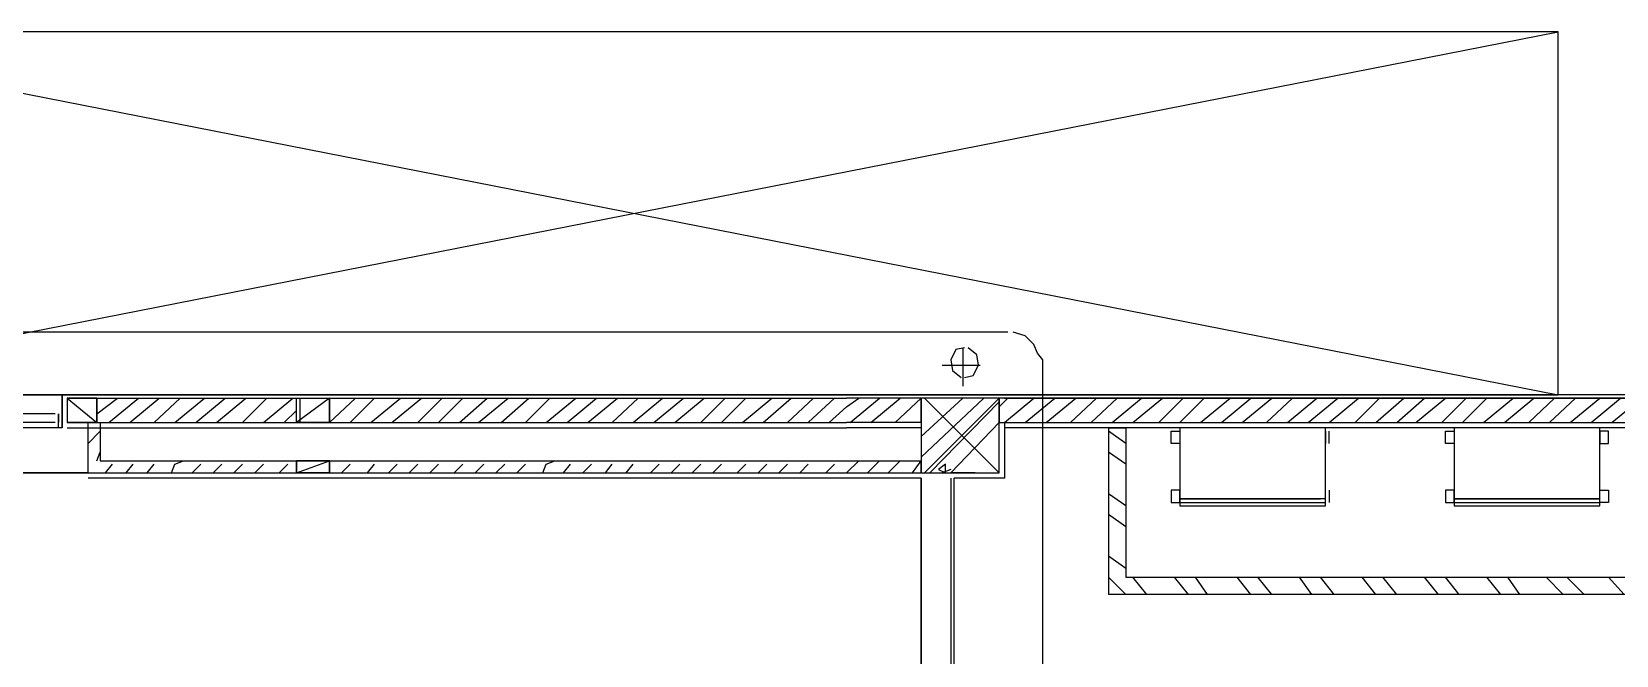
# Model space of a CAD drawing. Header units: millimetres. Extents: x 5 to 415, y 48 to 251.
# Drawn here: x 187.42 to 203.53, y 234.84 to 241.18 of the extents above; entities that cross this region are included whole.
import ezdxf

# ---------------------------------------------------------------- set-up
doc = ezdxf.new("R2010")
doc.units = ezdxf.units.MM
doc.layers.add('P', color=7, linetype='Continuous')

msp = doc.modelspace()

# ---------------------------------------------------------------- linework, layer by layer
at = {"layer": 'P'}
for points in [[(202.935, 241.177), (184.15, 241.177)], [(184.15, 237.49), (202.935, 241.177)], [(184.15, 241.177), (202.935, 237.49)], [(202.935, 237.49), (202.935, 241.177)], [(197.344, 238.125), (183.374, 238.125)], [(197.52, 238.09), (197.397, 238.125)], [(197.608, 238.002), (197.52, 238.09)], [(196.815, 237.949), (196.762, 237.843)], [(196.903, 237.966), (196.815, 237.949)], [(196.885, 237.966), (196.885, 237.578)], [(197.026, 237.896), (196.938, 237.966)], [(197.044, 237.79), (197.026, 237.896)], [(197.644, 237.913), (197.608, 238.002)], [(197.697, 237.843), (197.644, 237.913)], [(196.674, 237.79), (197.062, 237.79)], [(196.762, 237.843), (196.779, 237.737)], [(196.779, 237.737), (196.868, 237.666)], [(196.991, 237.684), (197.044, 237.79)], [(197.697, 224.508), (197.697, 237.843)], [(196.903, 237.666), (196.991, 237.684)], [(308.134, 237.49), (25.735, 237.49)], [(184.15, 237.49), (202.935, 237.49)], [(186.002, 237.49), (187.731, 237.49)], [(187.731, 237.49), (187.731, 237.296)], [(187.731, 237.296), (187.731, 237.49)], [(187.784, 237.49), (195.703, 237.49)], [(187.784, 237.455), (188.083, 237.208)], [(188.083, 237.455), (187.784, 237.455)], [(187.784, 237.455), (187.784, 237.208)], [(187.784, 237.455), (187.784, 237.208)], [(187.784, 237.455), (188.083, 237.455)], [(188.083, 237.455), (195.703, 237.455)], [(188.083, 237.296), (188.295, 237.455)], [(188.083, 237.455), (190.112, 237.455)], [(188.083, 237.208), (188.083, 237.455)], [(188.083, 237.455), (188.083, 237.208)], [(188.207, 237.208), (188.507, 237.455)], [(188.419, 237.208), (188.718, 237.455)], [(188.666, 237.208), (188.93, 237.455)], [(188.877, 237.208), (189.177, 237.455)], [(189.089, 237.208), (189.389, 237.455)], [(189.301, 237.208), (189.6, 237.455)], [(189.565, 237.208), (189.812, 237.455)], [(189.777, 237.208), (190.077, 237.455)], [(190.112, 237.208), (190.112, 237.455)], [(190.447, 237.455), (190.112, 237.208)], [(190.112, 237.208), (190.112, 237.455)], [(190.112, 237.455), (190.447, 237.455)], [(190.147, 237.455), (190.147, 237.208)], [(190.447, 237.208), (190.712, 237.455)], [(190.447, 237.455), (195.703, 237.455)], [(190.447, 237.208), (190.447, 237.455)], [(190.447, 237.455), (190.447, 237.208)], [(190.659, 237.208), (190.906, 237.455)], [(190.87, 237.208), (191.17, 237.455)], [(191.082, 237.208), (191.382, 237.455)], [(191.347, 237.208), (191.594, 237.455)], [(191.558, 237.208), (191.805, 237.455)], [(191.77, 237.208), (192.052, 237.455)], [(191.964, 237.208), (192.264, 237.455)], [(192.193, 237.208), (192.476, 237.455)], [(192.44, 237.208), (192.687, 237.455)], [(192.652, 237.208), (192.952, 237.455)], [(192.864, 237.208), (193.163, 237.455)], [(193.075, 237.208), (193.375, 237.455)], [(193.322, 237.208), (193.587, 237.455)], [(193.534, 237.208), (193.834, 237.455)], [(193.746, 237.208), (194.045, 237.455)], [(193.957, 237.208), (194.257, 237.455)], [(194.222, 237.208), (194.469, 237.455)], [(194.433, 237.208), (194.68, 237.455)], [(194.645, 237.208), (194.945, 237.455)], [(194.857, 237.208), (195.139, 237.455)], [(195.104, 237.208), (195.368, 237.455)], [(195.315, 237.208), (195.58, 237.455)], [(196.462, 237.49), (195.703, 237.49)], [(196.462, 237.455), (195.703, 237.455)], [(195.703, 237.367), (195.827, 237.455)], [(196.462, 237.455), (195.703, 237.455)], [(195.739, 237.208), (196.039, 237.455)], [(195.95, 237.208), (196.25, 237.455)], [(196.197, 237.208), (196.462, 237.455)], [(196.462, 237.49), (197.309, 237.49)], [(196.462, 237.067), (196.885, 237.455)], [(196.462, 236.855), (197.097, 237.455)], [(197.256, 237.455), (196.462, 237.455)], [(196.462, 237.455), (196.462, 236.82)], [(196.462, 237.208), (196.462, 237.455)], [(196.497, 237.455), (197.256, 236.696)], [(197.256, 237.455), (196.497, 236.696)], [(196.55, 236.696), (197.256, 237.419)], [(197.256, 236.696), (197.256, 237.455)], [(197.256, 237.367), (197.344, 237.455)], [(197.256, 237.455), (197.256, 237.208)], [(209.621, 237.455), (197.256, 237.455)], [(209.621, 237.49), (197.309, 237.49)], [(197.309, 237.455), (209.621, 237.455)], [(197.309, 237.208), (197.608, 237.455)], [(197.52, 237.208), (197.82, 237.455)], [(197.732, 237.208), (198.032, 237.455)], [(197.979, 237.208), (198.243, 237.455)], [(198.191, 237.208), (198.455, 237.455)], [(198.402, 237.208), (198.702, 237.455)], [(198.614, 237.208), (198.914, 237.455)], [(198.878, 237.208), (199.125, 237.455)], [(199.09, 237.208), (199.337, 237.455)], [(199.302, 237.208), (199.602, 237.455)], [(199.513, 237.208), (199.813, 237.455)], [(199.725, 237.208), (200.025, 237.455)], [(199.972, 237.208), (200.237, 237.455)], [(200.184, 237.208), (200.484, 237.455)], [(200.395, 237.208), (200.695, 237.455)], [(200.607, 237.208), (200.907, 237.455)], [(200.872, 237.208), (201.119, 237.455)], [(201.083, 237.208), (201.366, 237.455)], [(201.295, 237.208), (201.577, 237.455)], [(201.489, 237.208), (201.789, 237.455)], [(201.754, 237.208), (202.001, 237.455)], [(201.965, 237.208), (202.212, 237.455)], [(202.177, 237.208), (202.477, 237.455)], [(202.389, 237.208), (202.688, 237.455)], [(202.636, 237.208), (202.9, 237.455)], [(202.847, 237.208), (203.112, 237.455)], [(203.059, 237.208), (203.359, 237.455)], [(203.271, 237.208), (203.57, 237.455)], [(203.482, 237.208), (203.782, 237.455)], [(187.66, 237.296), (186.09, 237.296)], [(187.695, 237.155), (187.695, 237.296)], [(187.695, 237.296), (187.695, 237.208)], [(187.695, 237.155), (187.695, 237.296)], [(187.731, 237.296), (187.731, 237.155)], [(187.731, 237.155), (187.731, 237.296)], [(189.988, 237.208), (190.112, 237.331)], [(195.527, 237.208), (195.703, 237.367)], [(187.731, 237.155), (186.002, 237.155)], [(187.66, 237.208), (186.09, 237.208)], [(187.66, 237.208), (186.09, 237.208)], [(187.66, 237.208), (186.09, 237.208)], [(187.66, 237.208), (186.09, 237.208)], [(187.66, 237.208), (186.09, 237.208)], [(187.66, 237.155), (186.09, 237.155)], [(187.66, 237.155), (186.09, 237.155)], [(187.784, 237.208), (188.083, 237.208)], [(188.083, 237.208), (187.784, 237.208)], [(187.784, 237.155), (195.703, 237.155)], [(187.995, 236.784), (187.995, 237.208)], [(187.995, 236.784), (187.995, 237.208)], [(187.995, 236.996), (188.119, 237.12)], [(188.083, 237.208), (190.112, 237.208)], [(188.083, 237.208), (195.703, 237.208)], [(188.119, 237.208), (188.119, 236.82)], [(190.447, 237.208), (190.112, 237.208)], [(190.447, 237.208), (195.703, 237.208)], [(196.462, 237.208), (195.703, 237.208)], [(196.462, 237.208), (195.703, 237.208)], [(196.462, 237.155), (195.703, 237.155)], [(196.762, 236.696), (197.256, 237.208)], [(197.256, 237.208), (209.621, 237.208)], [(197.309, 237.208), (197.309, 236.643)], [(209.621, 237.155), (197.309, 237.155)], [(198.367, 237.155), (198.543, 237.155)], [(198.367, 237.155), (198.367, 235.462)], [(198.543, 236.996), (198.367, 237.12)], [(198.543, 237.155), (198.543, 235.638)], [(199.002, 236.996), (199.002, 237.12)], [(199.002, 237.12), (199.09, 237.12)], [(200.572, 237.155), (199.09, 237.155)], [(199.09, 237.155), (199.09, 236.361)], [(199.09, 237.12), (199.09, 236.996)], [(200.572, 236.361), (200.572, 237.155)], [(200.572, 237.12), (200.572, 236.996)], [(200.607, 236.996), (200.607, 237.12)], [(201.789, 236.996), (201.789, 237.12)], [(201.789, 237.12), (201.877, 237.12)], [(203.359, 237.155), (201.877, 237.155)], [(201.877, 237.155), (201.877, 236.361)], [(201.877, 237.12), (201.877, 236.996)], [(203.359, 236.361), (203.359, 237.155)], [(203.447, 237.12), (203.359, 237.12)], [(203.359, 237.12), (203.359, 236.996)], [(203.447, 236.996), (203.447, 237.12)], [(188.083, 236.82), (188.119, 236.908)], [(198.543, 236.784), (198.367, 236.908)], [(199.09, 236.996), (199.002, 236.996)], [(201.877, 236.996), (201.789, 236.996)], [(203.359, 236.996), (203.447, 236.996)], [(187.995, 236.696), (187.995, 236.784)], [(188.119, 236.82), (190.112, 236.82)], [(188.172, 236.696), (188.242, 236.784)], [(188.383, 236.696), (188.454, 236.784)], [(188.595, 236.696), (188.666, 236.784)], [(188.842, 236.696), (188.877, 236.784)], [(188.877, 236.784), (188.965, 236.82)], [(189.054, 236.696), (189.142, 236.784)], [(189.265, 236.696), (189.353, 236.784)], [(189.477, 236.696), (189.565, 236.784)], [(189.689, 236.696), (189.777, 236.784)], [(189.936, 236.696), (190.024, 236.784)], [(190.112, 236.82), (190.112, 236.696)], [(190.112, 236.696), (190.447, 236.82)], [(190.112, 236.696), (190.112, 236.82)], [(190.112, 236.82), (190.447, 236.82)], [(190.447, 236.82), (190.112, 236.82)], [(190.112, 236.784), (190.112, 236.696)], [(190.447, 236.82), (196.462, 236.82)], [(190.447, 236.696), (190.447, 236.82)], [(190.447, 236.82), (190.447, 236.696)], [(190.447, 236.696), (190.447, 236.784)], [(190.571, 236.696), (190.659, 236.784)], [(190.835, 236.696), (190.906, 236.784)], [(191.047, 236.696), (191.135, 236.784)], [(191.258, 236.696), (191.347, 236.784)], [(191.47, 236.696), (191.558, 236.784)], [(191.717, 236.696), (191.805, 236.784)], [(191.929, 236.696), (192.017, 236.784)], [(192.14, 236.696), (192.229, 236.784)], [(192.352, 236.696), (192.44, 236.784)], [(192.617, 236.696), (192.652, 236.784)], [(192.652, 236.784), (192.74, 236.82)], [(192.828, 236.696), (192.899, 236.784)], [(193.022, 236.696), (193.111, 236.784)], [(193.252, 236.696), (193.322, 236.784)], [(193.463, 236.696), (193.534, 236.784)], [(193.71, 236.696), (193.798, 236.784)], [(193.922, 236.696), (194.01, 236.784)], [(194.134, 236.696), (194.222, 236.784)], [(194.345, 236.696), (194.433, 236.784)], [(194.592, 236.696), (194.68, 236.784)], [(194.804, 236.696), (194.892, 236.784)], [(195.016, 236.696), (195.104, 236.784)], [(195.227, 236.696), (195.315, 236.784)], [(195.492, 236.696), (195.58, 236.784)], [(195.703, 236.696), (195.827, 236.82)], [(195.915, 236.696), (196.039, 236.82)], [(196.127, 236.696), (196.25, 236.82)], [(196.374, 236.696), (196.462, 236.82)], [(196.462, 236.82), (196.462, 236.696)], [(196.462, 236.696), (196.462, 236.82)], [(196.709, 236.784), (196.638, 236.732)], [(196.709, 236.696), (196.709, 236.784)], [(184.097, 236.696), (187.995, 236.696)], [(187.995, 236.696), (184.097, 236.696)], [(187.995, 236.696), (190.112, 236.696)], [(196.462, 236.643), (187.995, 236.643)], [(190.447, 236.696), (190.112, 236.696)], [(190.447, 236.696), (190.112, 236.696)], [(190.112, 236.696), (190.447, 236.696)], [(190.447, 236.696), (196.462, 236.696)], [(196.462, 236.696), (197.009, 236.696)], [(196.462, 225.354), (196.462, 236.643)], [(196.462, 236.643), (196.462, 225.354)], [(196.638, 236.732), (196.709, 236.696)], [(196.762, 236.732), (196.674, 236.696)], [(197.009, 236.696), (196.762, 236.696)], [(196.762, 236.643), (196.762, 225.354)], [(196.797, 225.354), (196.797, 236.643)], [(197.009, 236.643), (196.797, 236.643)], [(197.009, 236.696), (197.256, 236.696)], [(197.309, 236.643), (197.009, 236.643)], [(198.543, 236.361), (198.367, 236.485)], [(199.09, 236.52), (199.002, 236.52)], [(199.002, 236.52), (199.002, 236.396)], [(199.09, 236.396), (199.09, 236.52)], [(199.09, 236.432), (199.302, 236.432)], [(200.572, 236.432), (199.09, 236.432)], [(199.09, 236.432), (199.09, 236.361)], [(199.302, 236.432), (199.425, 236.432)], [(199.425, 236.432), (199.602, 236.432)], [(199.602, 236.432), (199.76, 236.432)], [(199.76, 236.432), (199.884, 236.432)], [(199.884, 236.432), (200.06, 236.432)], [(200.06, 236.432), (200.237, 236.432)], [(200.237, 236.432), (200.395, 236.432)], [(200.395, 236.432), (200.519, 236.432)], [(200.572, 236.396), (200.572, 236.52)], [(200.572, 236.361), (200.572, 236.432)], [(200.607, 236.52), (200.607, 236.396)], [(201.877, 236.52), (201.789, 236.52)], [(201.789, 236.52), (201.789, 236.396)], [(201.877, 236.396), (201.877, 236.52)], [(201.877, 236.432), (202.089, 236.432)], [(203.359, 236.432), (201.877, 236.432)], [(201.877, 236.432), (201.877, 236.361)], [(202.089, 236.432), (202.265, 236.432)], [(202.265, 236.432), (202.389, 236.432)], [(202.389, 236.432), (202.547, 236.432)], [(202.547, 236.432), (202.724, 236.432)], [(202.724, 236.432), (202.847, 236.432)], [(202.847, 236.432), (203.024, 236.432)], [(203.024, 236.432), (203.2, 236.432)], [(203.2, 236.432), (203.359, 236.432)], [(203.359, 236.52), (203.447, 236.52)], [(203.359, 236.396), (203.359, 236.52)], [(203.359, 236.361), (203.359, 236.432)], [(203.447, 236.52), (203.447, 236.396)], [(198.543, 236.149), (198.367, 236.273)], [(199.002, 236.396), (199.09, 236.396)], [(199.09, 236.396), (199.302, 236.396)], [(199.09, 236.361), (200.572, 236.361)], [(199.09, 236.361), (199.178, 236.361)], [(199.09, 236.361), (200.572, 236.361)], [(199.178, 236.361), (199.337, 236.361)], [(199.302, 236.396), (199.461, 236.396)], [(199.337, 236.361), (199.513, 236.361)], [(199.461, 236.396), (199.602, 236.396)], [(199.513, 236.361), (199.672, 236.361)], [(199.602, 236.396), (199.76, 236.396)], [(199.672, 236.361), (199.813, 236.361)], [(199.76, 236.396), (199.937, 236.396)], [(199.813, 236.361), (199.972, 236.361)], [(199.937, 236.396), (200.096, 236.396)], [(199.972, 236.361), (200.148, 236.361)], [(200.096, 236.396), (200.237, 236.396)], [(200.148, 236.361), (200.272, 236.361)], [(200.237, 236.396), (200.395, 236.396)], [(200.272, 236.361), (200.431, 236.361)], [(200.395, 236.396), (200.572, 236.396)], [(200.431, 236.361), (200.572, 236.361)], [(201.789, 236.396), (201.877, 236.396)], [(201.877, 236.396), (201.965, 236.396)], [(201.877, 236.361), (203.359, 236.361)], [(201.877, 236.361), (202.001, 236.361)], [(201.877, 236.361), (203.359, 236.361)], [(201.965, 236.396), (202.089, 236.396)], [(202.001, 236.361), (202.142, 236.361)], [(202.089, 236.396), (202.265, 236.396)], [(202.142, 236.361), (202.3, 236.361)], [(202.265, 236.396), (202.424, 236.396)], [(202.3, 236.361), (202.477, 236.361)], [(202.424, 236.396), (202.547, 236.396)], [(202.477, 236.361), (202.636, 236.361)], [(202.547, 236.396), (202.724, 236.396)], [(202.636, 236.361), (202.777, 236.361)], [(202.724, 236.396), (202.9, 236.396)], [(202.777, 236.361), (202.935, 236.361)], [(202.9, 236.396), (203.059, 236.396)], [(202.935, 236.361), (203.112, 236.361)], [(203.059, 236.396), (203.2, 236.396)], [(203.112, 236.361), (203.235, 236.361)], [(203.2, 236.396), (203.359, 236.396)], [(203.235, 236.361), (203.359, 236.361)], [(203.447, 236.396), (203.359, 236.396)], [(198.543, 235.726), (198.367, 235.85)], [(198.543, 235.462), (198.367, 235.638)], [(198.543, 235.638), (203.906, 235.638)], [(198.755, 235.462), (198.614, 235.638)], [(199.178, 235.462), (199.037, 235.638)], [(199.372, 235.462), (199.249, 235.638)], [(199.813, 235.462), (199.672, 235.638)], [(200.025, 235.462), (199.884, 235.638)], [(200.431, 235.462), (200.307, 235.638)], [(200.66, 235.462), (200.519, 235.638)], [(201.083, 235.462), (200.942, 235.638)], [(201.295, 235.462), (201.154, 235.638)], [(201.718, 235.462), (201.577, 235.638)], [(201.93, 235.462), (201.789, 235.638)], [(202.353, 235.462), (202.212, 235.638)], [(202.547, 235.462), (202.424, 235.638)], [(202.988, 235.462), (202.812, 235.638)], [(203.2, 235.462), (203.024, 235.638)], [(203.606, 235.462), (203.447, 235.638)], [(204.047, 235.462), (198.367, 235.462)]]:
    msp.add_lwpolyline(points, dxfattribs=at)

doc.saveas('drawing.dxf')
